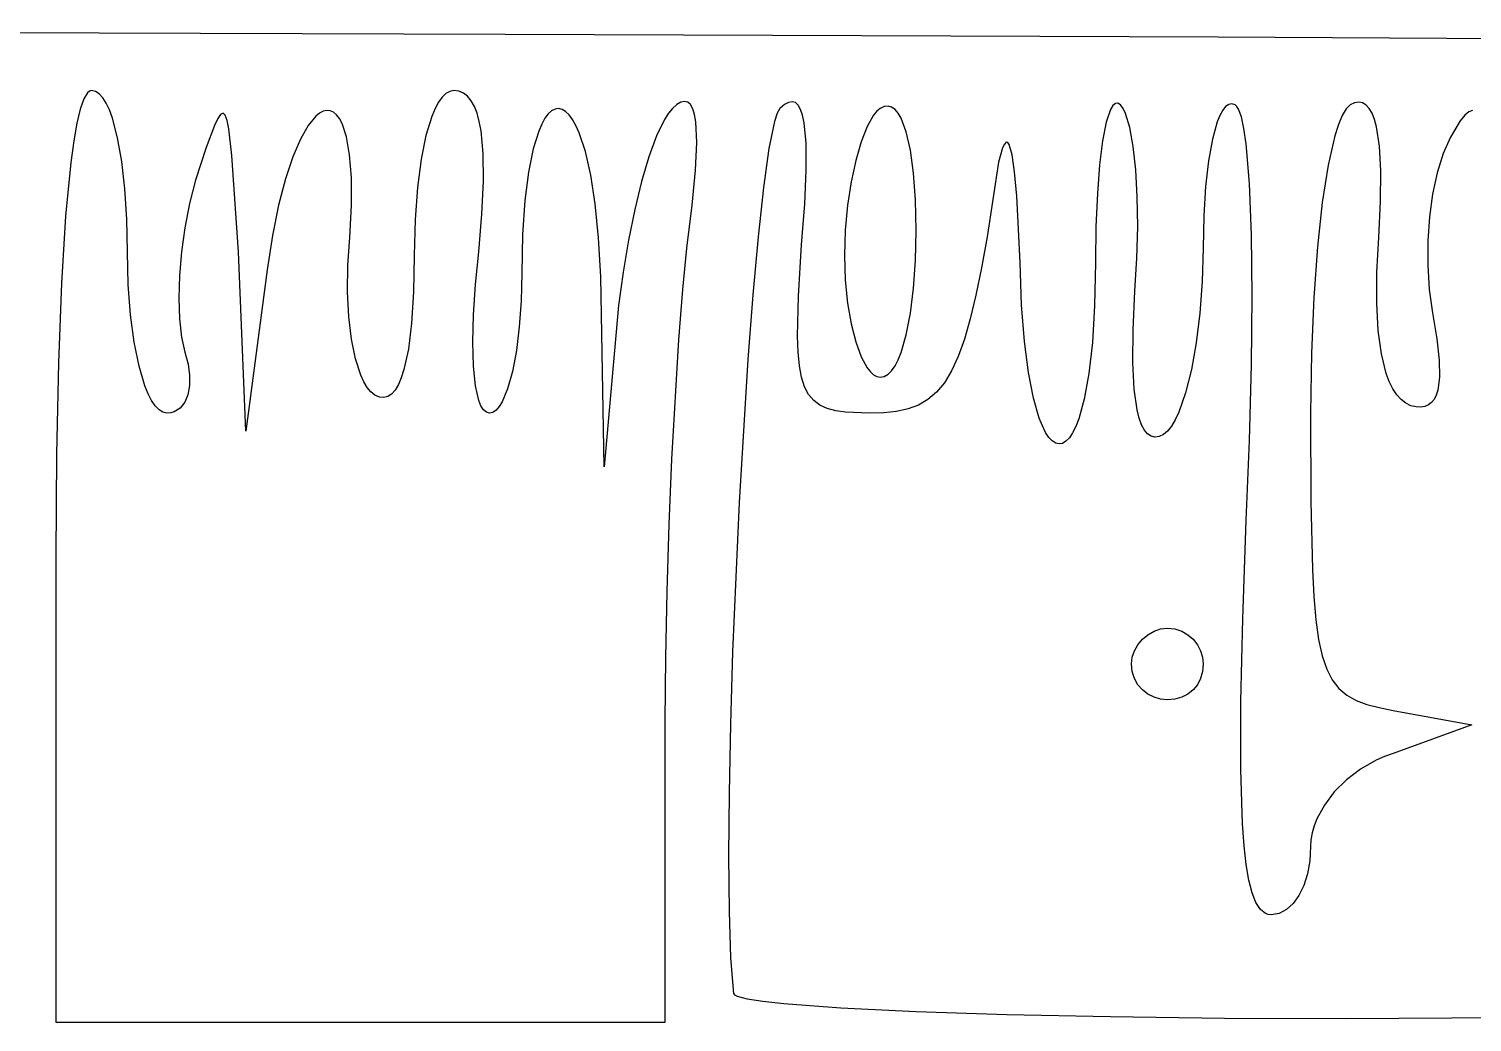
# Model space of a CAD drawing. Extents: x 27 to 7227, y -6929 to 395.
# Drawn here: x 6601.7 to 6921.2, y -6135.3 to -5915.2 of the extents above; entities that cross this region are included whole.
import ezdxf

# ---------------------------------------------------------------- set-up
doc = ezdxf.new("R2010")
doc.units = 0

msp = doc.modelspace()

# ---------------------------------------------------------------- linework, layer by layer
at = {"layer": 'Layer 1'}
for p, q in [((6307.72075, -5915.215862), (6707.118348, -5916.36618)), ((6707.118348, -5916.36618), (6864.97023, -5917.019241)), ((6864.97023, -5917.019241), (6994.624969, -5917.721136)), ((6614.714022, -5929.368912), (6613.879577, -5930.737047)), ((6615.146215, -5929.023488), (6614.714022, -5929.368912)), ((6615.588, -5928.9077), (6615.146215, -5929.023488)), ((6616.461978, -5929.090828), (6615.588, -5928.9077)), ((6617.296423, -5929.628586), (6616.461978, -5929.090828)), ((6618.08901, -5930.503533), (6617.296423, -5929.628586)), ((6618.837414, -5931.698228), (6618.08901, -5930.503533)), ((6693.182539, -5930.372677), (6692.383362, -5931.487338)), ((6694.014271, -5929.564974), (6693.182539, -5930.372677)), ((6694.873908, -5929.073531), (6694.014271, -5929.564974)), ((6695.7568, -5928.90765), (6694.873908, -5929.073531)), ((6696.891808, -5929.047177), (6695.7568, -5928.90765)), ((6697.916358, -5929.465758), (6696.891808, -5929.047177)), ((6698.831612, -5930.163392), (6697.916358, -5929.465758)), ((6699.638734, -5931.14008), (6698.831612, -5930.163392)), ((6613.08699, -5932.98885), (6612.338586, -5936.101067)), ((6613.879577, -5930.737047), (6613.08699, -5932.98885)), ((6619.539309, -5933.195231), (6618.837414, -5931.698228)), ((6620.19237, -5934.9771), (6619.539309, -5933.195231)), ((6666.884138, -5933.471744), (6666.072291, -5933.892357)), ((6667.670404, -5933.297628), (6666.884138, -5933.471744)), ((6668.425712, -5933.371752), (6667.670404, -5933.297628)), ((6669.144686, -5933.695862), (6668.425712, -5933.371752)), ((6669.821946, -5934.2717), (6669.144686, -5933.695862)), ((6691.621394, -5932.899654), (6690.901282, -5934.600326)), ((6692.383362, -5931.487338), (6691.621394, -5932.899654)), ((6700.338885, -5932.395821), (6699.638734, -5931.14008)), ((6700.933228, -5933.930615), (6700.338885, -5932.395821)), ((6717.427958, -5933.379112), (6716.675727, -5934.063711)), ((6718.195886, -5932.983449), (6717.427958, -5933.379112)), ((6718.973987, -5932.876431), (6718.195886, -5932.983449)), ((6719.75674, -5933.057768), (6718.973987, -5932.876431)), ((6720.538621, -5933.527169), (6719.75674, -5933.057768)), ((6721.314106, -5934.284344), (6720.538621, -5933.527169)), ((6744.1755, -5932.8765), (6743.283113, -5933.933606)), ((6745.170401, -5932.003289), (6744.1755, -5932.8765)), ((6746.069958, -5931.47192), (6745.170401, -5932.003289)), ((6746.871847, -5931.289369), (6746.069958, -5931.47192)), ((6747.573742, -5931.462611), (6746.871847, -5931.289369)), ((6748.173318, -5931.998623), (6747.573742, -5931.462611)), ((6748.668249, -5932.904381), (6748.173318, -5931.998623)), ((6749.05621, -5934.18686), (6748.668249, -5932.904381)), ((6767.98785, -5932.87635), (6767.388298, -5933.898331)), ((6768.983138, -5932.011666), (6767.98785, -5932.87635)), ((6769.885409, -5931.502778), (6768.983138, -5932.011666)), ((6770.694662, -5931.35201), (6769.885409, -5931.502778)), ((6771.410897, -5931.561687), (6770.694662, -5931.35201)), ((6772.034115, -5932.134135), (6771.410897, -5931.561687)), ((6772.564315, -5933.071678), (6772.034115, -5932.134135)), ((6773.001497, -5934.376641), (6772.564315, -5933.071678)), ((6789.465828, -5933.468712), (6788.72847, -5934.339976)), ((6790.209, -5932.8765), (6789.465828, -5933.468712)), ((6791.082978, -5932.447069), (6790.209, -5932.8765)), ((6791.917423, -5932.343199), (6791.082978, -5932.447069)), ((6792.71001, -5932.555589), (6791.917423, -5932.343199)), ((6793.458414, -5933.074938), (6792.71001, -5932.555589)), ((6794.160309, -5933.891942), (6793.458414, -5933.074938)), ((6841.186583, -5933.074837), (6840.240904, -5935.877767)), ((6841.702443, -5932.222176), (6841.186583, -5933.074837)), ((6842.243883, -5931.760189), (6841.702443, -5932.222176)), ((6842.808577, -5931.707479), (6842.243883, -5931.760189)), ((6843.3942, -5932.08265), (6842.808577, -5931.707479)), ((6843.970521, -5932.851401), (6843.3942, -5932.08265)), ((6844.50731, -5933.953852), (6843.970521, -5932.851401)), ((6866.003673, -5933.248463), (6865.378711, -5934.394514)), ((6866.661191, -5932.427973), (6866.003673, -5933.248463)), ((6867.347777, -5931.949323), (6866.661191, -5932.427973)), ((6868.059942, -5931.828789), (6867.347777, -5931.949323)), ((6868.7942, -5932.08265), (6868.059942, -5931.828789)), ((6869.156969, -5932.418865), (6868.7942, -5932.08265)), ((6869.501134, -5932.97716), (6869.156969, -5932.418865)), ((6870.133653, -5934.736735), (6869.501134, -5932.97716)), ((6893.311308, -5932.971355), (6892.451671, -5934.429794)), ((6894.1942, -5932.08265), (6893.311308, -5932.971355)), ((6895.198596, -5931.636376), (6894.1942, -5932.08265)), ((6896.127415, -5931.488917), (6895.198596, -5931.636376)), ((6896.979495, -5931.641435), (6896.127415, -5931.488917)), ((6897.753673, -5932.095095), (6896.979495, -5931.641435)), ((6898.448785, -5932.85106), (6897.753673, -5932.095095)), ((6899.06367, -5933.910492), (6898.448785, -5932.85106)), ((6920.474766, -5933.595658), (6919.588193, -5934.360345)), ((6921.282275, -5933.286758), (6920.474766, -5933.595658)), ((6612.338586, -5936.101067), (6611.636691, -5940.050446)), ((6621.342688, -5939.325675), (6620.19237, -5934.9771)), ((6642.773938, -5936.609598), (6640.969396, -5941.522482)), ((6643.5018, -5935.071123), (6642.773938, -5936.609598)), ((6644.131994, -5934.170981), (6643.5018, -5935.071123)), ((6644.678472, -5933.928939), (6644.131994, -5934.170981)), ((6645.155188, -5934.364763), (6644.678472, -5933.928939)), ((6645.576092, -5935.498218), (6645.155188, -5934.364763)), ((6645.955139, -5937.349073), (6645.576092, -5935.498218)), ((6663.537049, -5936.615735), (6661.817576, -5939.631829)), ((6665.240243, -5934.557722), (6663.537049, -5936.615735)), ((6666.072291, -5933.892357), (6665.240243, -5934.557722)), ((6670.452117, -5935.101012), (6669.821946, -5934.2717)), ((6671.029819, -5936.18554), (6670.452117, -5935.101012)), ((6672.006311, -5939.127224), (6671.029819, -5936.18554)), ((6690.901282, -5934.600326), (6689.605237, -5938.829525)), ((6701.422927, -5935.744462), (6700.933228, -5933.930615)), ((6701.809144, -5937.837363), (6701.422927, -5935.744462)), ((6715.240446, -5936.30088), (6714.568442, -5937.854031)), ((6715.944715, -5935.037536), (6715.240446, -5936.30088)), ((6716.675727, -5934.063711), (6715.944715, -5935.037536)), ((6722.077674, -5935.329), (6721.314106, -5934.284344)), ((6722.823801, -5936.660849), (6722.077674, -5935.329)), ((6723.546964, -5938.279598), (6722.823801, -5936.660849)), ((6742.394213, -5935.305809), (6740.640833, -5938.916441)), ((6743.283113, -5933.933606), (6742.394213, -5935.305809)), ((6749.334875, -5935.853038), (6749.05621, -5934.18686)), ((6749.555017, -5940.36439), (6749.334875, -5935.853038)), ((6766.781916, -5935.740901), (6765.558541, -5941.691305)), ((6767.388298, -5933.898331), (6766.781916, -5935.740901)), ((6773.345663, -5936.05135), (6773.001497, -5934.376641)), ((6773.75494, -5940.519303), (6773.345663, -5936.05135)), ((6787.294449, -5936.845249), (6785.953446, -5940.24349)), ((6788.72847, -5934.339976), (6787.294449, -5936.845249)), ((6794.81337, -5934.997301), (6794.160309, -5933.891942)), ((6795.963688, -5938.035875), (6794.81337, -5934.997301)), ((6840.240904, -5935.877767), (6839.42545, -5940.02015)), ((6845.452989, -5937.080787), (6844.50731, -5933.953852)), ((6864.789793, -5935.849849), (6863.734044, -5939.623256)), ((6865.378711, -5934.394514), (6864.789793, -5935.849849)), ((6870.691759, -5937.314866), (6870.133653, -5934.736735)), ((6891.619939, -5936.432384), (6890.820763, -5938.953548)), ((6892.451671, -5934.429794), (6891.619939, -5936.432384)), ((6899.597165, -5935.274555), (6899.06367, -5933.910492)), ((6900.048106, -5936.944412), (6899.597165, -5935.274555)), ((6900.697679, -5941.206163), (6900.048106, -5936.944412)), ((6918.619066, -5935.564542), (6916.4192, -5939.22635)), ((6919.588193, -5934.360345), (6918.619066, -5935.564542)), ((6611.636691, -5940.050446), (6610.98363, -5944.813732)), ((6622.269763, -5944.604429), (6621.342688, -5939.325675)), ((6646.643469, -5943.282045), (6645.955139, -5937.349073)), ((6661.817576, -5939.631829), (6660.124845, -5943.592054)), ((6672.7084, -5943.110705), (6672.006311, -5939.127224)), ((6689.605237, -5938.829525), (6688.532435, -5944.100521)), ((6702.275782, -5942.860321), (6701.809144, -5937.837363)), ((6714.568442, -5937.854031), (6713.343323, -5941.830921)), ((6724.902308, -5942.376638), (6723.546964, -5938.279598)), ((6740.640833, -5938.916441), (6738.943264, -5943.550264)), ((6796.890763, -5942.116246), (6795.963688, -5938.035875)), ((6839.42545, -5940.02015), (6838.758824, -5945.353158)), ((6846.212633, -5941.30533), (6845.452989, -5937.080787)), ((6863.734044, -5939.623256), (6862.864329, -5944.438463)), ((6871.17545, -5940.665044), (6870.691759, -5937.314866)), ((6890.820763, -5938.953548), (6889.338682, -5945.449276)), ((6916.4192, -5939.22635), (6914.783641, -5942.850935)), ((6640.969396, -5941.522482), (6638.60675, -5948.7515)), ((6648.13175, -5964.6265), (6646.643469, -5943.282045)), ((6673.093067, -5948.149934), (6672.7084, -5943.110705)), ((6702.342445, -5948.999489), (6702.275782, -5942.860321)), ((6713.343323, -5941.830921), (6712.313541, -5946.970532)), ((6726.099522, -5947.617794), (6724.902308, -5942.376638)), ((6749.31007, -5946.494245), (6749.555017, -5940.36439)), ((6765.558541, -5941.691305), (6764.337491, -5950.334564)), ((6773.792147, -5946.494137), (6773.75494, -5940.519303)), ((6785.953446, -5940.24349), (6784.751969, -5944.385869)), ((6797.575992, -5947.164), (6796.890763, -5942.116246)), ((6817.262412, -5941.602997), (6816.40665, -5944.78265)), ((6817.662387, -5940.734637), (6817.262412, -5941.602997)), ((6818.043759, -5940.330202), (6817.662387, -5940.734637)), ((6818.406528, -5940.376901), (6818.043759, -5940.330202)), ((6818.750693, -5940.861946), (6818.406528, -5940.376901)), ((6819.383213, -5943.095912), (6818.750693, -5940.861946)), ((6819.941318, -5946.929784), (6819.383213, -5943.095912)), ((6846.767638, -5946.46935), (6846.212633, -5941.30533)), ((6871.919591, -5949.495505), (6871.17545, -5940.665044)), ((6901.003087, -5946.705048), (6900.697679, -5941.206163)), ((6914.783641, -5942.850935), (6913.45504, -5947.089437)), ((6610.98363, -5944.813732), (6609.833313, -5956.689013)), ((6622.954992, -5950.673834), (6622.269763, -5944.604429)), ((6660.124845, -5943.592054), (6658.501877, -5948.482456)), ((6688.532435, -5944.100521), (6687.720081, -5950.3389)), ((6738.943264, -5943.550264), (6737.329412, -5949.04915)), ((6748.581433, -5954.298413), (6749.31007, -5946.494245)), ((6773.457284, -5953.994453), (6773.792147, -5946.494137)), ((6784.751969, -5944.385869), (6783.736527, -5949.123558)), ((6816.40665, -5944.78265), (6813.844016, -5961.299471)), ((6838.758824, -5945.353158), (6838.25963, -5951.727962)), ((6847.0994, -5952.41472), (6846.767638, -5946.46935)), ((6862.864329, -5944.438463), (6862.208555, -5950.165246)), ((6889.338682, -5945.449276), (6888.042638, -5953.712337)), ((6638.60675, -5948.7515), (6637.267297, -5953.937216)), ((6658.501877, -5948.482456), (6656.991691, -5954.289082)), ((6673.11729, -5954.258865), (6673.093067, -5948.149934)), ((6702.018433, -5956.254866), (6702.342445, -5948.999489)), ((6712.313541, -5946.970532), (6711.523279, -5953.275191)), ((6727.094422, -5954.00074), (6726.099522, -5947.617794)), ((6737.329412, -5949.04915), (6735.827185, -5955.254967)), ((6783.736527, -5949.123558), (6782.953629, -5954.307729)), ((6798.000772, -5953.104723), (6797.575992, -5947.164)), ((6820.425009, -5952.261242), (6819.941318, -5946.929784)), ((6872.366075, -5960.85605), (6871.919591, -5949.495505)), ((6900.955028, -5953.450376), (6901.003087, -5946.705048)), ((6913.45504, -5947.089437), (6912.442699, -5951.811631)), ((6623.379772, -5957.394367), (6622.954992, -5950.673834)), ((6687.720081, -5950.3389), (6687.205384, -5957.470248)), ((6764.337491, -5950.334564), (6763.138533, -5961.277678)), ((6821.16915, -5967.00765), (6820.425009, -5952.261242)), ((6838.25963, -5951.727962), (6837.946471, -5958.995736)), ((6847.189317, -5958.983312), (6847.0994, -5952.41472)), ((6862.208555, -5950.165246), (6861.794627, -5956.673383)), ((6912.442699, -5951.811631), (6911.755919, -5956.887294)), ((6637.267297, -5953.937216), (6636.2255, -5959.281069)), ((6656.991691, -5954.289082), (6655.637308, -5960.997981)), ((6672.73805, -5961.45145), (6673.11729, -5954.258865)), ((6711.523279, -5953.275191), (6711.016721, -5960.747221)), ((6727.842826, -5961.523151), (6727.094422, -5954.00074)), ((6735.827185, -5955.254967), (6734.464486, -5962.009584)), ((6747.3505, -5963.8327), (6748.581433, -5954.298413)), ((6772.75035, -5963.03885), (6773.457284, -5953.994453)), ((6782.953629, -5954.307729), (6782.449784, -5959.789552)), ((6798.1465, -5959.864), (6798.000772, -5953.104723)), ((6888.042638, -5953.712337), (6886.969835, -5963.538094)), ((6900.5442, -5961.45145), (6900.955028, -5953.450376)), ((6609.833313, -5956.689013), (6608.906237, -5971.540879)), ((6623.5255, -5964.6265), (6623.379772, -5957.394367)), ((6636.2255, -5959.281069), (6635.481359, -5964.643531)), ((6687.205384, -5957.470248), (6687.02555, -5965.42015)), ((6701.31305, -5964.62645), (6702.018433, -5956.254866)), ((6837.946471, -5958.995736), (6837.83795, -5967.00765)), ((6847.018785, -5966.016998), (6847.189317, -5958.983312)), ((6861.794627, -5956.673383), (6861.65045, -5963.83265)), ((6911.755919, -5956.887294), (6911.404002, -5962.186201)), ((6655.637308, -5960.997981), (6654.48175, -5968.5952)), ((6672.325672, -5967.607649), (6672.73805, -5961.45145)), ((6711.016721, -5960.747221), (6710.83805, -5969.38895)), ((6728.30055, -5970.1827), (6727.842826, -5961.523151)), ((6734.464486, -5962.009584), (6733.269222, -5969.154872)), ((6763.138533, -5961.277678), (6761.981432, -5974.12765)), ((6782.449784, -5959.789552), (6782.2715, -5965.4202)), ((6798.000772, -5966.503821), (6798.1465, -5959.8639)), ((6798.1465, -5959.8639), (6798.1465, -5959.864)), ((6813.844016, -5961.299471), (6812.613277, -5968.18471)), ((6872.514903, -5974.374607), (6872.366075, -5960.85605)), ((6900.134923, -5969.109881), (6900.5442, -5961.45145)), ((6911.404002, -5962.186201), (6911.396251, -5967.578129)), ((6623.705334, -5971.858633), (6623.5255, -5964.6265)), ((6635.481359, -5964.643531), (6635.034875, -5969.885075)), ((6649.71925, -6004.314), (6648.13175, -5964.6265)), ((6687.02555, -5965.42015), (6686.878272, -5973.489437)), ((6700.568909, -5971.858583), (6701.31305, -5964.62645)), ((6746.462182, -5972.990266), (6747.3505, -5963.8327)), ((6772.063587, -5974.441271), (6772.75035, -5963.03885)), ((6782.2715, -5965.4202), (6782.449784, -5970.909802)), ((6861.65045, -5963.83265), (6861.470616, -5971.173302)), ((6886.969835, -5963.538094), (6886.157481, -5974.721908)), ((6654.48175, -5968.5952), (6649.71925, -6004.314)), ((6672.266761, -5973.494105), (6672.325672, -5967.607649)), ((6797.575992, -5972.650745), (6798.000772, -5966.503821)), ((6812.613277, -5968.18471), (6811.383701, -5974.225814)), ((6821.487163, -5976.364645), (6821.16915, -5967.00765)), ((6837.83795, -5967.00765), (6837.659473, -5976.486723)), ((6846.5692, -5973.35765), (6847.018785, -5966.016998)), ((6911.396251, -5967.578129), (6911.741966, -5972.932853)), ((6608.906237, -5971.540879), (6608.221008, -5989.183302)), ((6624.220031, -5978.579166), (6623.705334, -5971.858633)), ((6635.034875, -5969.885075), (6634.886047, -5974.866172)), ((6700.122425, -5978.579116), (6700.568909, -5971.858583)), ((6710.83805, -5969.38895), (6710.693873, -5975.504844)), ((6729.0943, -6012.2515), (6728.30055, -5970.1827)), ((6733.269222, -5969.154872), (6732.2693, -5976.5327)), ((6782.449784, -5970.909802), (6782.953629, -5975.99942)), ((6861.470616, -5971.173302), (6860.955919, -5978.206987)), ((6900.097716, -5975.986968), (6900.134923, -5969.109881)), ((6634.886047, -5974.866172), (6635.034875, -5979.447294)), ((6672.542713, -5978.989892), (6672.266761, -5973.494105)), ((6686.878272, -5973.489437), (6686.44264, -5980.414598)), ((6745.60177, -5984.110511), (6746.462182, -5972.990266)), ((6761.981432, -5974.12765), (6760.885955, -5988.491481)), ((6771.869813, -5983.267102), (6772.063587, -5974.441271)), ((6796.890763, -5978.18375), (6797.575992, -5972.650745)), ((6811.383701, -5974.225814), (6810.13087, -5979.476269)), ((6846.158372, -5981.916817), (6846.5692, -5973.35765)), ((6872.366075, -5989.679106), (6872.514903, -5974.374607)), ((6886.157481, -5974.721908), (6885.642784, -5987.059139)), ((6911.741966, -5972.932853), (6912.45045, -5978.12015)), ((6710.693873, -5975.504844), (6710.279945, -5981.25798)), ((6732.2693, -5976.5327), (6729.0943, -6012.2515)), ((6782.953629, -5975.99942), (6783.736527, -5980.586738)), ((6795.963688, -5982.981913), (6796.890763, -5978.18375)), ((6822.113295, -5984.490318), (6821.487163, -5976.364645)), ((6837.659473, -5976.486723), (6837.154271, -5984.685643)), ((6860.955919, -5978.206987), (6860.143565, -5984.77558)), ((6900.432579, -5982.045504), (6900.097716, -5975.986968)), ((6912.45045, -5978.12015), (6913.417833, -5983.85777)), ((6625.032385, -5984.648571), (6624.220031, -5978.579166)), ((6635.034875, -5979.447294), (6635.481359, -5983.488913)), ((6673.134925, -5983.974088), (6672.542713, -5978.989892)), ((6686.44264, -5980.414598), (6685.727955, -5986.167732)), ((6699.973597, -5984.648521), (6700.122425, -5978.579116)), ((6710.279945, -5981.25798), (6709.624171, -5986.508829)), ((6783.736527, -5980.586738), (6784.751969, -5984.569438)), ((6810.13087, -5979.476269), (6808.830368, -5983.989559)), ((6626.105188, -5989.927325), (6625.032385, -5984.648571)), ((6635.481359, -5983.488913), (6636.2255, -5986.8515)), ((6674.024793, -5988.325765), (6673.134925, -5983.974088)), ((6700.122425, -5989.927275), (6699.973597, -5984.648521)), ((6744.076281, -6010.564713), (6745.60177, -5984.110511)), ((6771.995585, -5986.815533), (6771.869813, -5983.267102)), ((6784.751969, -5984.569438), (6785.953446, -5987.845201)), ((6794.81337, -5986.924311), (6795.963688, -5982.981913)), ((6808.830368, -5983.989559), (6807.457778, -5987.81917)), ((6823.002201, -5991.381181), (6822.113295, -5984.490318)), ((6837.154271, -5984.685643), (6836.367691, -5991.607897)), ((6846.110313, -5989.145834), (6846.158372, -5981.916817)), ((6860.143565, -5984.77558), (6859.070763, -5990.72095)), ((6901.139513, -5987.248281), (6900.432579, -5982.045504)), ((6913.417833, -5983.85777), (6913.938731, -5988.600109)), ((6636.2255, -5986.8515), (6636.933984, -5989.482349)), ((6685.727955, -5986.167732), (6684.743519, -5990.720938)), ((6709.624171, -5986.508829), (6708.754456, -5991.117863)), ((6772.289951, -5989.841903), (6771.995585, -5986.815533)), ((6785.953446, -5987.845201), (6787.294449, -5990.311711)), ((6794.160309, -5988.536811), (6794.81337, -5986.924311)), ((6807.457778, -5987.81917), (6805.988681, -5991.018587)), ((6885.642784, -5987.059139), (6885.46295, -6000.34515)), ((6902.218516, -5991.558092), (6901.139513, -5987.248281)), ((6608.221008, -5989.183302), (6607.796228, -6009.430252)), ((6627.401232, -5994.2759), (6626.105188, -5989.927325)), ((6636.933984, -5989.482349), (6637.279699, -5991.973676)), ((6675.193714, -5991.924002), (6674.024793, -5988.325765)), ((6684.743519, -5990.720938), (6684.153051, -5992.538848)), ((6700.568909, -5994.27585), (6700.122425, -5989.927275)), ((6708.754456, -5991.117863), (6707.698707, -5994.945551)), ((6760.885955, -5988.491481), (6758.958938, -6020.188725)), ((6772.768026, -5992.386906), (6772.289951, -5989.841903)), ((6787.294449, -5990.311711), (6788.002739, -5991.209522)), ((6788.002739, -5991.209522), (6788.72847, -5991.86665)), ((6791.917423, -5991.758127), (6792.71001, -5990.968834)), ((6792.71001, -5990.968834), (6793.458414, -5989.890023)), ((6793.458414, -5989.890023), (6794.160309, -5988.536811)), ((6805.988681, -5991.018587), (6804.398662, -5993.641296)), ((6846.415721, -5995.054), (6846.110313, -5989.145834)), ((6859.070763, -5990.72095), (6857.774718, -5995.88497)), ((6871.919591, -6006.397477), (6872.366075, -5989.679106)), ((6913.938731, -5988.600109), (6914.013145, -5992.393675)), ((6628.121344, -5996.057769), (6627.401232, -5994.2759)), ((6637.271948, -5994.260366), (6636.920031, -5996.277306)), ((6637.279699, -5991.973676), (6637.271948, -5994.260366)), ((6675.877006, -5993.40279), (6675.193714, -5991.924002)), ((6676.623084, -5994.647871), (6675.877006, -5993.40279)), ((6683.498633, -5994.046313), (6682.781429, -5995.239846)), ((6684.153051, -5992.538848), (6683.498633, -5994.046313)), ((6701.31305, -5997.554722), (6700.568909, -5994.27585)), ((6773.444925, -5994.491237), (6772.768026, -5992.386906)), ((6788.72847, -5991.86665), (6789.465828, -5992.270306)), ((6789.465828, -5992.270306), (6790.209, -5992.4077)), ((6790.209, -5992.4077), (6791.082978, -5992.242788)), ((6791.082978, -5992.242788), (6791.917423, -5991.758127)), ((6804.398662, -5993.641296), (6802.663303, -5995.74078)), ((6824.108534, -5997.033745), (6823.002201, -5991.381181)), ((6836.367691, -5991.607897), (6835.345078, -5997.256973)), ((6902.897545, -5993.366508), (6902.218516, -5991.558092)), ((6903.669591, -5994.937729), (6902.897545, -5993.366508)), ((6914.013145, -5992.393675), (6913.641075, -5995.284975)), ((6628.883313, -5997.554772), (6628.121344, -5996.057769)), ((6629.682489, -5998.749467), (6628.883313, -5997.554772)), ((6636.920031, -5996.277306), (6636.233251, -5997.959383)), ((6677.429624, -5995.64413), (6676.623084, -5994.647871)), ((6678.2943, -5996.37645), (6677.429624, -5995.64413)), ((6679.307998, -5996.804896), (6678.2943, -5996.37645)), ((6680.264722, -5996.901971), (6679.307998, -5996.804896)), ((6681.163311, -5996.671162), (6680.264722, -5996.901971)), ((6682.002601, -5996.115958), (6681.163311, -5996.671162)), ((6682.781429, -5995.239846), (6682.002601, -5996.115958)), ((6701.796741, -5998.749417), (6701.31305, -5997.554722)), ((6707.698707, -5994.945551), (6706.484827, -5997.852364)), ((6774.335764, -5996.195593), (6773.444925, -5994.491237)), ((6775.455659, -5997.540667), (6774.335764, -5996.195593)), ((6776.819724, -5998.567156), (6775.455659, -5997.540667)), ((6800.758187, -5997.370525), (6798.658896, -5998.584017)), ((6802.663303, -5995.74078), (6800.758187, -5997.370525)), ((6825.38695, -6001.444524), (6824.108534, -5997.033745)), ((6835.345078, -5997.256973), (6834.131779, -6001.63636)), ((6847.065294, -5999.650619), (6846.415721, -5995.054)), ((6857.774718, -5995.88497), (6856.292638, -6000.109512)), ((6904.534654, -5996.267105), (6903.669591, -5994.937729)), ((6905.492735, -5997.349984), (6904.534654, -5996.267105)), ((6906.543834, -5998.181716), (6905.492735, -5997.349984)), ((6912.82252, -5997.320515), (6912.245811, -5998.031909)), ((6913.287608, -5996.406808), (6912.82252, -5997.320515)), ((6913.641075, -5995.284975), (6913.287608, -5996.406808)), ((6630.514221, -5999.624414), (6629.682489, -5998.749467)), ((6631.373858, -6000.162172), (6630.514221, -5999.624414)), ((6632.25675, -6000.3453), (6631.373858, -6000.162172)), ((6633.112318, -6000.272242), (6632.25675, -6000.3453)), ((6633.892309, -6000.058494), (6633.112318, -6000.272242)), ((6635.22091, -5999.241484), (6633.892309, -6000.058494)), ((6636.233251, -5997.959383), (6635.22091, -5999.241484)), ((6702.354847, -5999.624364), (6701.796741, -5998.749417)), ((6702.987366, -6000.162122), (6702.354847, -5999.624364)), ((6703.6943, -6000.34525), (6702.987366, -6000.162122)), ((6704.428558, -6000.180724), (6703.6943, -6000.34525)), ((6705.140723, -5999.698774), (6704.428558, -6000.180724)), ((6705.827309, -5998.91684), (6705.140723, -5999.698774)), ((6706.484827, -5997.852364), (6705.827309, -5998.91684)), ((6778.443075, -5999.315755), (6776.819724, -5998.567156)), ((6780.340828, -5999.827158), (6778.443075, -5999.315755)), ((6782.528098, -6000.142062), (6780.340828, -5999.827158)), ((6787.83165, -6000.34515), (6782.528098, -6000.142062)), ((6790.951808, -6000.261822), (6787.83165, -6000.34515)), ((6793.780124, -5999.97618), (6790.951808, -6000.261822)), ((6796.341014, -5999.43474), (6793.780124, -5999.97618)), ((6798.658896, -5998.584017), (6796.341014, -5999.43474)), ((6847.516235, -6001.460004), (6847.065294, -5999.650619)), ((6856.292638, -6000.109512), (6855.493461, -6001.820064)), ((6885.46295, -6000.34515), (6885.531163, -6019.909845)), ((6907.68795, -5998.75765), (6906.543834, -5998.181716)), ((6908.822764, -5998.970621), (6907.68795, -5998.75765)), ((6909.845958, -5999.010346), (6908.822764, -5998.970621)), ((6910.75753, -5998.871011), (6909.845958, -5999.010346)), ((6911.557481, -5998.546803), (6910.75753, -5998.871011)), ((6912.245811, -5998.031909), (6911.557481, -5998.546803)), ((6826.076517, -6003.183153), (6825.38695, -6001.444524)), ((6826.7921, -6004.610028), (6826.076517, -6003.183153)), ((6833.467793, -6003.35101), (6832.77314, -6004.749546)), ((6834.131779, -6001.63636), (6833.467793, -6003.35101)), ((6848.04973, -6002.944991), (6847.516235, -6001.460004)), ((6848.664615, -6004.106742), (6848.04973, -6002.944991)), ((6854.661729, -6003.236448), (6853.802092, -6004.338899)), ((6855.493461, -6001.820064), (6854.661729, -6003.236448)), ((6827.528031, -6005.724712), (6826.7921, -6004.610028)), ((6828.278641, -6006.52677), (6827.528031, -6005.724712)), ((6829.038262, -6007.015766), (6828.278641, -6006.52677)), ((6829.801225, -6007.191262), (6829.038262, -6007.015766)), ((6830.561863, -6007.052825), (6829.801225, -6007.191262)), ((6831.314507, -6006.600017), (6830.561863, -6007.052825)), ((6832.053489, -6005.832402), (6831.314507, -6006.600017)), ((6832.77314, -6004.749546), (6832.053489, -6005.832402)), ((6849.359727, -6004.94642), (6848.664615, -6004.106742)), ((6850.133905, -6005.465186), (6849.359727, -6004.94642)), ((6850.985985, -6005.664205), (6850.133905, -6005.465186)), ((6851.914804, -6005.544639), (6850.985985, -6005.664205)), ((6852.9192, -6005.10765), (6851.914804, -6005.544639)), ((6853.802092, -6004.338899), (6852.9192, -6005.10765)), ((6871.17545, -6024.15765), (6871.919591, -6006.397477)), ((6607.796228, -6009.430252), (6607.6505, -6032.0957)), ((6743.467016, -6025.061508), (6744.076281, -6010.564713)), ((6885.531163, -6019.909845), (6885.859824, -6034.972486)), ((6758.958938, -6020.188725), (6757.515609, -6053.225422)), ((6742.997277, -6039.846658), (6743.467016, -6025.061508)), ((6870.437511, -6045.912897), (6871.17545, -6024.15765)), ((6607.6505, -6032.0957), (6607.6505, -6135.2837)), ((6885.859824, -6034.972486), (6886.179959, -6041.013199)), ((6742.69497, -6054.501582), (6742.997277, -6039.846658)), ((6886.179959, -6041.013199), (6886.634969, -6046.165593)), ((6849.461946, -6049.437527), (6850.802949, -6048.654629)), ((6850.802949, -6048.654629), (6852.23697, -6048.150784)), ((6852.23697, -6048.150784), (6853.7175, -6047.9725)), ((6853.7175, -6047.9725), (6855.425923, -6048.150784)), ((6855.425923, -6048.150784), (6856.966914, -6048.654629)), ((6856.966914, -6048.654629), (6858.32187, -6049.437527)), ((6870.034434, -6064.254406), (6870.437511, -6045.912897)), ((6886.634969, -6046.165593), (6887.248108, -6050.508734)), ((6846.462129, -6052.995449), (6847.245027, -6051.654446)), ((6847.245027, -6051.654446), (6848.260469, -6050.452969)), ((6848.260469, -6050.452969), (6849.461946, -6049.437527)), ((6858.32187, -6049.437527), (6859.472187, -6050.452969)), ((6859.472187, -6050.452969), (6860.399263, -6051.654446)), ((6860.399263, -6051.654446), (6861.084492, -6052.995449)), ((6887.248108, -6050.508734), (6888.042631, -6054.121687)), ((6742.588, -6068.6077), (6742.69497, -6054.501582)), ((6757.515609, -6053.225422), (6757.024743, -6069.263569)), ((6845.78, -6055.91), (6845.958284, -6054.42947)), ((6845.958284, -6054.42947), (6846.462129, -6052.995449)), ((6861.084492, -6052.995449), (6861.509272, -6054.42947)), ((6861.509272, -6054.42947), (6861.655, -6055.91)), ((6888.042631, -6054.121687), (6889.041792, -6057.083518)), ((6845.958284, -6057.618423), (6845.78, -6055.91)), ((6845.78, -6055.91), (6845.78, -6055.91)), ((6846.462129, -6059.159414), (6845.958284, -6057.618423)), ((6861.509272, -6057.618423), (6861.084492, -6059.159414)), ((6861.655, -6055.91), (6861.509272, -6057.618423)), ((6889.041792, -6057.083518), (6890.268846, -6059.47329)), ((6847.245027, -6060.51437), (6846.462129, -6059.159414)), ((6848.260469, -6061.664688), (6847.245027, -6060.51437)), ((6860.399263, -6060.51437), (6859.472187, -6061.664688)), ((6861.084492, -6059.159414), (6860.399263, -6060.51437)), ((6890.268846, -6059.47329), (6891.747046, -6061.370069)), ((6891.747046, -6061.370069), (6893.499648, -6062.85292)), ((6849.461946, -6062.591763), (6848.260469, -6061.664688)), ((6850.802949, -6063.276992), (6849.461946, -6062.591763)), ((6852.23697, -6063.701772), (6850.802949, -6063.276992)), ((6853.7175, -6063.8475), (6852.23697, -6063.701772)), ((6855.425923, -6063.701772), (6853.7175, -6063.8475)), ((6856.966914, -6063.276992), (6855.425923, -6063.701772)), ((6858.32187, -6062.591763), (6856.966914, -6063.276992)), ((6859.472187, -6061.664688), (6858.32187, -6062.591763)), ((6870.003429, -6079.340306), (6870.034434, -6064.254406)), ((6893.499648, -6062.85292), (6895.549904, -6064.000909)), ((6895.549904, -6064.000909), (6897.921071, -6064.8931)), ((6897.921071, -6064.8931), (6900.636401, -6065.608559)), ((6900.636401, -6065.608559), (6903.71915, -6066.22635)), ((6903.71915, -6066.22635), (6921.18165, -6069.40135)), ((6742.5881, -6068.6087), (6742.588, -6068.6077)), ((6742.5881, -6135.2837), (6742.5881, -6068.6087)), ((6757.024743, -6069.263569), (6756.714098, -6084.457584)), ((6921.18165, -6069.40135), (6903.71915, -6075.75135)), ((6899.972108, -6077.224128), (6896.513417, -6079.199202)), ((6901.813655, -6076.419139), (6899.972108, -6077.224128)), ((6903.71915, -6075.75135), (6901.813655, -6076.419139)), ((6870.3817, -6091.328725), (6870.003429, -6079.340306)), ((6896.513417, -6079.199202), (6893.408189, -6081.583552)), ((6893.408189, -6081.583552), (6890.721538, -6084.284162)), ((6756.714098, -6084.457584), (6756.603441, -6098.414468)), ((6890.721538, -6084.284162), (6888.518575, -6087.208015)), ((6886.864414, -6090.262092), (6886.263482, -6091.808897)), ((6888.518575, -6087.208015), (6886.864414, -6090.262092)), ((6870.735942, -6096.210794), (6870.3817, -6091.328725)), ((6885.824168, -6093.353376), (6885.554611, -6094.883903)), ((6886.263482, -6091.808897), (6885.824168, -6093.353376)), ((6871.206456, -6100.377791), (6870.735942, -6096.210794)), ((6885.46295, -6096.38885), (6885.283116, -6099.543698)), ((6885.554611, -6094.883903), (6885.46295, -6096.38885)), ((6756.603441, -6098.414468), (6756.712536, -6110.741223)), ((6885.283116, -6099.543698), (6884.768419, -6102.428799)), ((6871.797893, -6103.849481), (6871.206456, -6100.377791)), ((6884.768419, -6102.428799), (6883.956065, -6104.997643)), ((6872.514903, -6106.645631), (6871.797893, -6103.849481)), ((6883.956065, -6104.997643), (6882.883263, -6107.203719)), ((6873.362138, -6108.786007), (6872.514903, -6106.645631)), ((6874.344249, -6110.290375), (6873.362138, -6108.786007)), ((6881.587218, -6109.000517), (6880.105138, -6110.341529)), ((6882.883263, -6107.203719), (6881.587218, -6109.000517)), ((6756.712536, -6110.741223), (6757.06115, -6121.04485)), ((6875.465886, -6111.178501), (6874.344249, -6110.290375)), ((6876.08048, -6111.397649), (6875.465886, -6111.178501)), ((6876.7317, -6111.47015), (6876.08048, -6111.397649)), ((6878.474229, -6111.180243), (6876.7317, -6111.47015)), ((6880.105138, -6110.341529), (6878.474229, -6111.180243)), ((6757.06115, -6121.04485), (6757.66905, -6128.93235)), ((6757.66905, -6128.93235), (6757.918744, -6129.227632)), ((6757.918744, -6129.227632), (6758.513184, -6129.517973)), ((6758.513184, -6129.517973), (6760.701423, -6130.082667)), ((6760.701423, -6130.082667), (6764.164001, -6130.624107)), ((6764.164001, -6130.624107), (6768.831155, -6131.139967)), ((6768.831155, -6131.139967), (6781.50014, -6132.085646)), ((6781.50014, -6132.085646), (6798.150269, -6132.9011)), ((6798.150269, -6132.9011), (6818.223432, -6133.567726)), ((6818.223432, -6133.567726), (6841.161523, -6134.06692)), ((6841.161523, -6134.06692), (6866.406431, -6134.380079)), ((6866.406431, -6134.380079), (6893.40005, -6134.4886)), ((6893.40005, -6134.4886), (7028.33805, -6133.69485)), ((6607.6505, -6135.2837), (6675.1193, -6135.2837)), ((6675.1193, -6135.2837), (6742.5881, -6135.2837))]:
    msp.add_line(p, q, dxfattribs=at)

doc.saveas('drawing.dxf')
